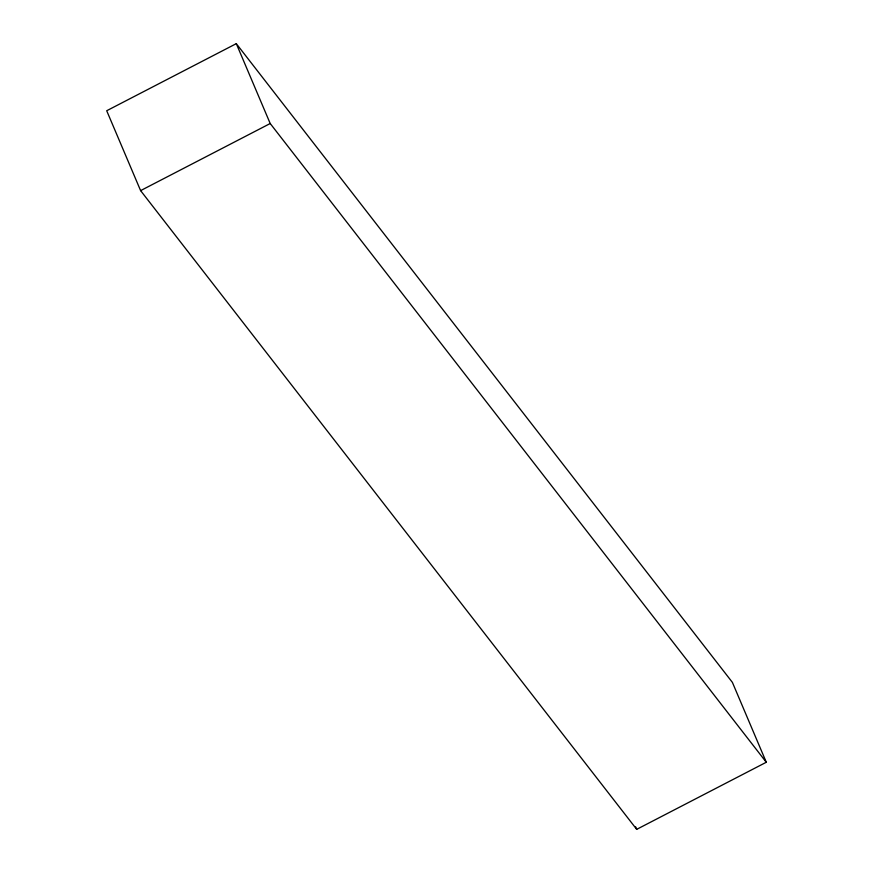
<?xml version="1.0" encoding="UTF-8"?>
<svg xmlns="http://www.w3.org/2000/svg" width="873" height="873" viewBox="0 0 873 873"><rect width="100%" height="100%" fill="white"/><g stroke="black" fill="none" stroke-linecap="round" stroke-linejoin="round"><path stroke-width="1.31" d="M236.299 43.65L106.702 110.74L140.608 190.62L636.701 829.35L766.298 762.26L732.392 682.38L236.299 43.65L270.204 123.519L766.298 762.26M140.608 190.62L270.204 123.519M635.642 826.851L636.701 829.35"/></g></svg>
